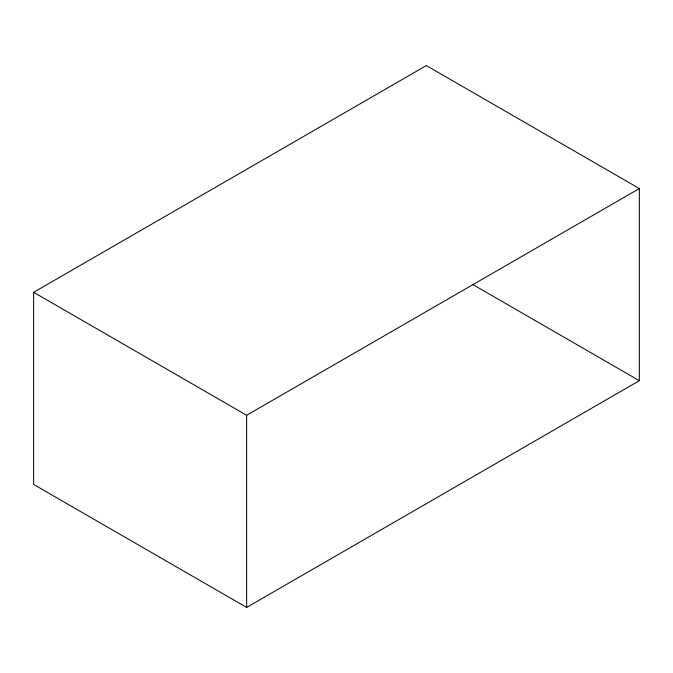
<?xml version="1.0" encoding="UTF-8"?>
<svg xmlns="http://www.w3.org/2000/svg" width="673" height="673" viewBox="0 0 673 673"><rect width="100%" height="100%" fill="white"/><g stroke="black" fill="none" stroke-linecap="round" stroke-linejoin="round"><path stroke-width="1.01" d="M33.65 292.309L426.354 65.575L639.35 188.549L639.35 380.691L246.646 607.425L33.65 484.451L33.65 292.309L246.646 415.275L639.35 188.549M472.774 284.528L639.35 380.691M246.646 415.275L246.646 607.425"/></g></svg>
